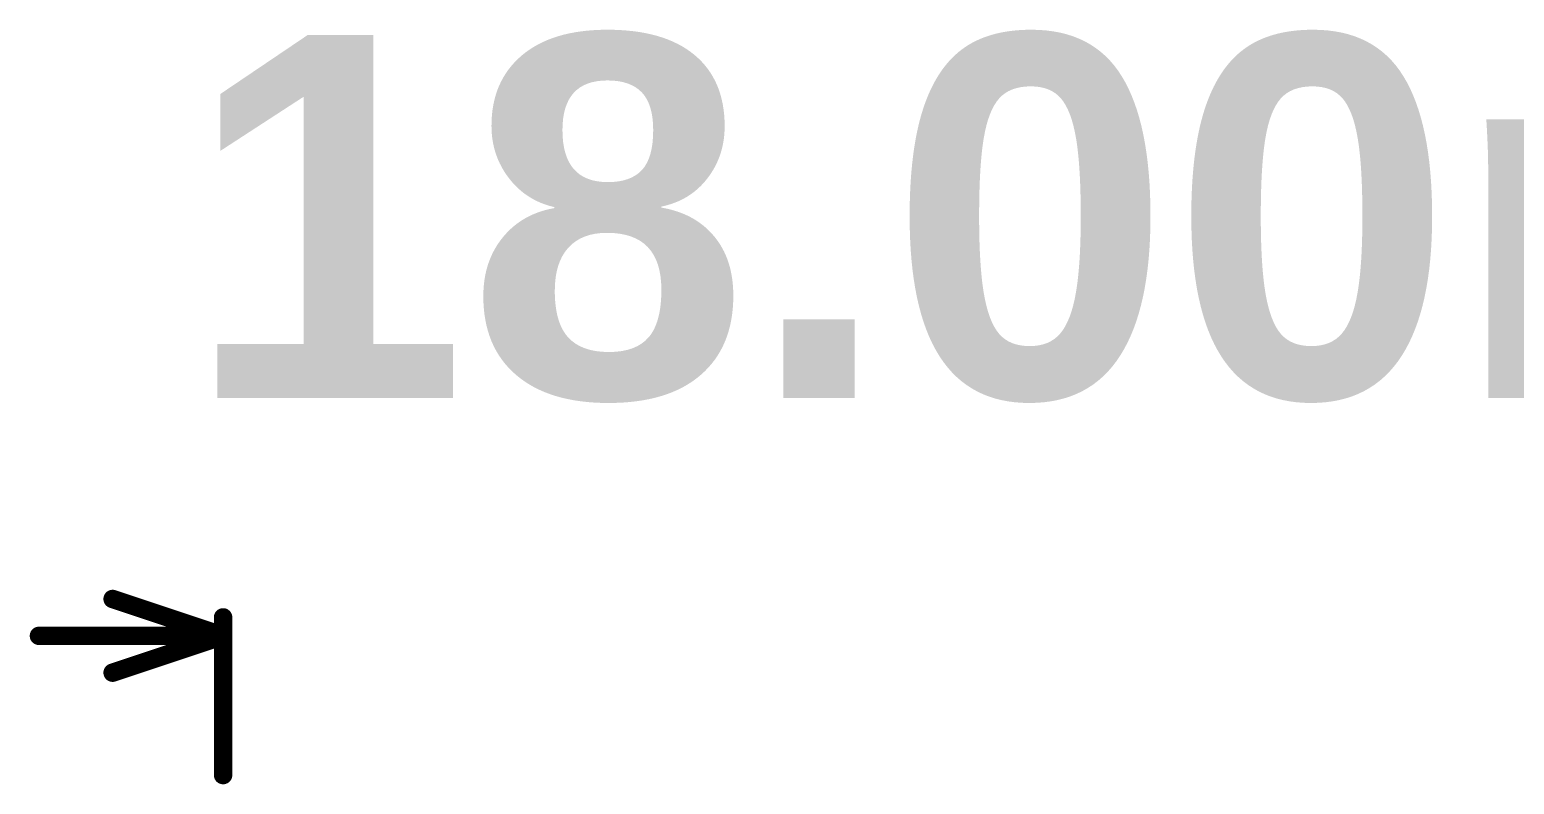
# Model space of a CAD drawing. Header units: inches. Extents: x -2.7 to 28.9, y -2.7 to 27.9.
# Drawn here: x -2.67 to 17.81, y 16.19 to 26.59 of the extents above; entities that cross this region are included whole.
import ezdxf

# ---------------------------------------------------------------- set-up
doc = ezdxf.new("R2010")
doc.units = ezdxf.units.IN
doc.layers.add('Top Overlay', color=2, linetype='Continuous')
doc.styles.add('Arial_Bold', font='', dxfattribs={"height": 0.2})
doc.styles.get('Arial_Bold').set_extended_font_data('Arial', bold=True)

msp = doc.modelspace()

# ---------------------------------------------------------------- linework, layer by layer
at = {"layer": 'Top Overlay', "const_width": 0.254}
for points in [[(-1.524, 18.745), (0, 18.237)], [(0, 16.318), (0, 18.491)], [(-2.54, 18.237), (0, 18.237)], [(-1.524, 17.729), (0, 18.237)]]:
    msp.add_lwpolyline(points, dxfattribs=at)
at = {"layer": 'Top Overlay', "const_width": 0.127}
for points in [[(-1.587, 18.745, 1), (-1.46, 18.745, 1)], [(-0.064, 18.491, 1), (0.064, 18.491, 1)], [(-2.603, 18.237, 1), (-2.477, 18.237, 1)], [(-0.064, 18.237, 1), (0.064, 18.237, 1)], [(-0.064, 18.237, 1), (0.064, 18.237, 1)], [(-0.064, 18.237, 1), (0.064, 18.237, 1)], [(-1.587, 17.729, 1), (-1.46, 17.729, 1)], [(-0.064, 16.318, 1), (0.064, 16.318, 1)]]:
    msp.add_lwpolyline(points, format="xyb", close=True, dxfattribs=at)

# ---------------------------------------------------------------- texts
at = {"layer": 'Top Overlay', "style": 'Arial_Bold'}
msp.add_text('18.00mm', height=5, dxfattribs=at).set_placement((-0.517, 21.518))

doc.saveas('drawing.dxf')
